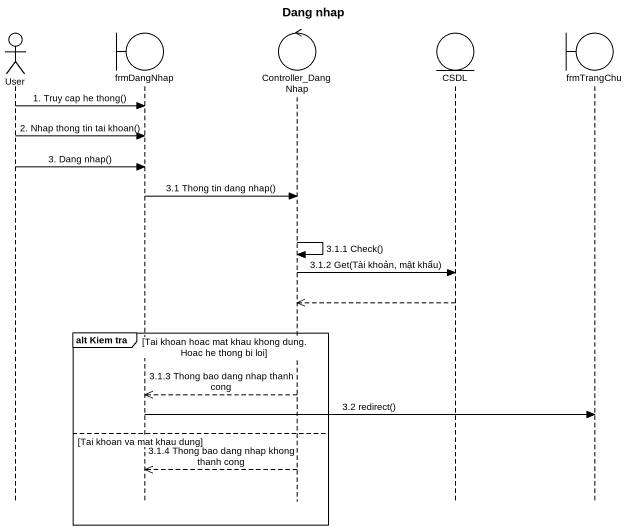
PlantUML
@startuml
title Dang nhap
hide footbox
actor User
boundary frmDangNhap
control Controller_DangNhap
entity CSDL
boundary frmTrangChu

User -> frmDangNhap : 1. Truy cap he thong()
User -> frmDangNhap : 2. Nhap thong tin tai khoan()
User -> frmDangNhap : 3. Dang nhap()
frmDangNhap -> Controller_DangNhap : 3.1 Thong tin dang nhap()
Controller_DangNhap -> Controller_DangNhap : 3.1.1 Check()
Controller_DangNhap -> CSDL : 3.1.2 Get(Tài khoản, mật khẩu)
CSDL -->> Controller_DangNhap
group alt Kiem tra [Tai khoan hoac mat khau khong dung. Hoac he thong bi loi]
  Controller_DangNhap -->> frmDangNhap : 3.1.3 Thong bao dang nhap thanh cong
  frmDangNhap -> frmTrangChu : 3.2 redirect()
else Tai khoan va mat khau dung
  Controller_DangNhap -->> frmDangNhap : 3.1.4 Thong bao dang nhap khong thanh cong
end
@enduml
